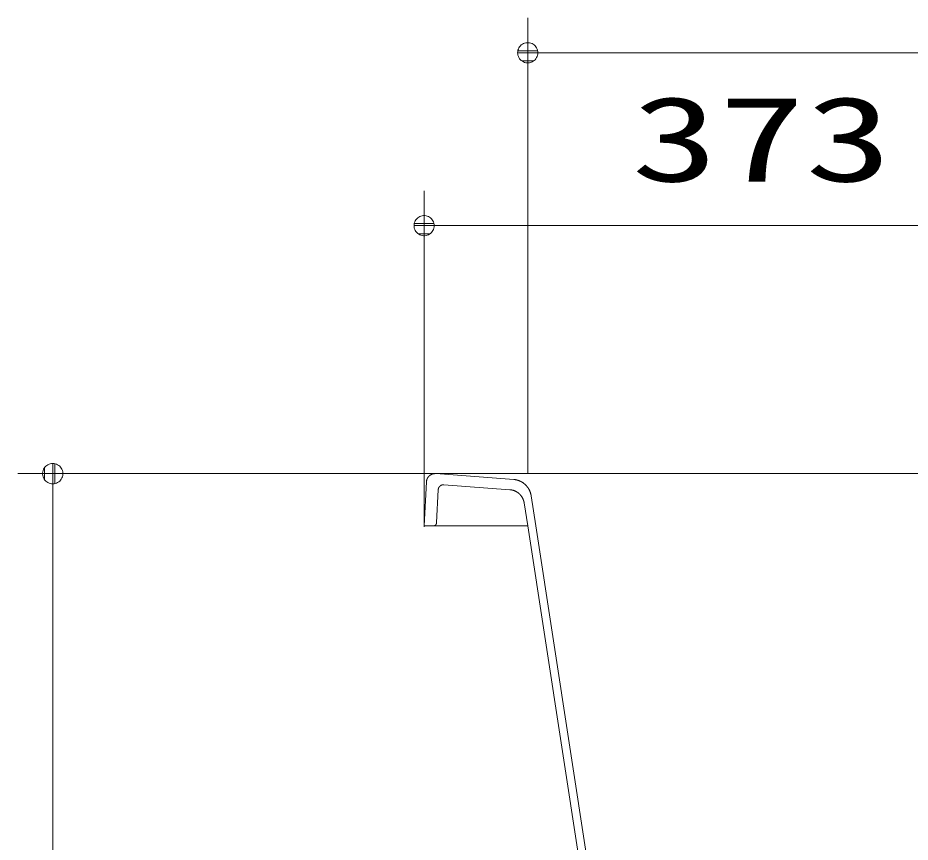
# Model space of a CAD drawing. Units: millimetres on the paper, scale 1:20. Extents: x -305 to 305, y -152 to 152.
# Drawn here: x -247.41 to -221.84, y -35.26 to -11.65 of the extents above; entities that cross this region are included whole.
import ezdxf
from ezdxf.enums import TextEntityAlignment as Align

# ---------------------------------------------------------------- set-up
doc = ezdxf.new("R2010")
doc.units = ezdxf.units.MM
doc.layers.add('0-1_0', color=7, linetype='Continuous', lineweight=9)
doc.layers.add('0-6_S1', color=7, linetype='Continuous', lineweight=9)
doc.styles.add('ＭＳ ゴシック', font='')
doc.styles.get('ＭＳ ゴシック').set_extended_font_data('MS Gothic')

# ---------------------------------------------------------------- blocks, each defined once
blk = doc.blocks.new('_DOTSMALL')
at = {"layer": '0-1_0'}
for p, q in [((0.0746, 0.1), (-0.0746, 0.1)), ((0.1223, -0.0248), (-0.1223, -0.0248))]:
    blk.add_line(p, q, dxfattribs=at)
for points in [[(0.125, 0), (0.124, 0.0157), (0.1211, 0.0311), (0.1162, 0.046), (0.1095, 0.0602), (0.1011, 0.0735), (0.0911, 0.0856), (0.0797, 0.0963), (0.067, 0.1055), (0.0532, 0.1131), (0.0386, 0.1189), (0.0234, 0.1228), (0.0078, 0.1248), (-0.0078, 0.1248), (-0.0234, 0.1228), (-0.0386, 0.1189), (-0.0532, 0.1131), (-0.067, 0.1055), (-0.0797, 0.0963), (-0.0911, 0.0856), (-0.1011, 0.0735), (-0.1095, 0.0602), (-0.1162, 0.046), (-0.1211, 0.0311), (-0.124, 0.0157), (-0.125, 0), (0, 0)], [(-0.125, 0), (-0.124, -0.0157), (-0.1211, -0.0311), (-0.1162, -0.046), (-0.1095, -0.0602), (-0.1011, -0.0735), (-0.0911, -0.0856), (-0.0797, -0.0963), (-0.067, -0.1055), (-0.0532, -0.1131), (-0.0386, -0.1189), (-0.0234, -0.1228), (-0.0078, -0.1248), (0.0078, -0.1248), (0.0234, -0.1228), (0.0386, -0.1189), (0.0532, -0.1131), (0.067, -0.1055), (0.0797, -0.0963), (0.0911, -0.0856), (0.1011, -0.0735), (0.1095, -0.0602), (0.1162, -0.046), (0.1211, -0.0311), (0.124, -0.0157), (0.125, 0), (0, 0)]]:
    blk.add_lwpolyline(points, close=True, dxfattribs=at)

msp = doc.modelspace()

# ---------------------------------------------------------------- linework, layer by layer
at = {"layer": '0-6_S1'}
for p, q in [((-232.798, -24.705), (-232.798, -11.653)), ((-232.798, -12.653), (-202.23, -12.653)), ((-235.768, -26.231), (-235.768, -16.603)), ((-235.768, -17.603), (-217.118, -17.603)), ((-235.444, -24.705), (-247.411, -24.705)), ((-246.411, -49.905), (-246.411, -24.705)), ((-196.524, -24.705), (-235.45, -24.705)), ((-233.201, -24.872), (-235.432, -24.705)), ((-235.702, -24.942), (-235.768, -26.204)), ((-235.205, -25.023), (-235.199, -25.023)), ((-233.311, -25.165), (-235.199, -25.023)), ((-235.363, -25.166), (-235.413, -26.109)), ((-232.901, -25.545), (-232.798, -26.204)), ((-232.7, -25.337), (-232.567, -26.204)), ((-235.768, -26.204), (-232.798, -26.204)), ((-232.798, -26.204), (-229.868, -45.233)), ((-232.567, -26.204), (-229.642, -45.198))]:
    msp.add_line(p, q, dxfattribs=at)
for points in [[(-235.702, -24.942), (-235.702, -24.938), (-235.702, -24.934), (-235.701, -24.93), (-235.701, -24.927), (-235.7, -24.923), (-235.7, -24.919), (-235.699, -24.915), (-235.699, -24.911), (-235.698, -24.907), (-235.697, -24.903), (-235.696, -24.899), (-235.695, -24.895), (-235.694, -24.892), (-235.693, -24.888), (-235.692, -24.884), (-235.691, -24.88), (-235.69, -24.877), (-235.689, -24.873), (-235.687, -24.869), (-235.686, -24.865), (-235.684, -24.862), (-235.683, -24.858), (-235.681, -24.854), (-235.68, -24.851), (-235.678, -24.847), (-235.676, -24.844), (-235.674, -24.84), (-235.673, -24.837), (-235.671, -24.833), (-235.669, -24.83), (-235.667, -24.827), (-235.665, -24.823), (-235.663, -24.82), (-235.66, -24.817), (-235.658, -24.813), (-235.656, -24.81), (-235.654, -24.807), (-235.651, -24.804), (-235.649, -24.801)], [(-235.649, -24.801), (-235.646, -24.798), (-235.644, -24.795), (-235.641, -24.792), (-235.639, -24.789), (-235.636, -24.786), (-235.633, -24.783), (-235.631, -24.78), (-235.628, -24.777), (-235.625, -24.774), (-235.622, -24.772), (-235.619, -24.769), (-235.616, -24.766), (-235.613, -24.764), (-235.61, -24.761), (-235.607, -24.759), (-235.604, -24.756), (-235.601, -24.754), (-235.598, -24.752), (-235.594, -24.75), (-235.591, -24.747), (-235.588, -24.745), (-235.585, -24.743), (-235.581, -24.741), (-235.578, -24.739), (-235.574, -24.737), (-235.571, -24.735), (-235.568, -24.733), (-235.564, -24.731), (-235.56, -24.73), (-235.557, -24.728), (-235.553, -24.726), (-235.55, -24.725), (-235.546, -24.723), (-235.542, -24.722), (-235.539, -24.72), (-235.535, -24.719), (-235.531, -24.718), (-235.528, -24.717), (-235.524, -24.715)], [(-235.524, -24.715), (-235.52, -24.714), (-235.516, -24.713), (-235.512, -24.712), (-235.509, -24.711), (-235.505, -24.711), (-235.501, -24.71), (-235.497, -24.709), (-235.493, -24.708), (-235.489, -24.708), (-235.485, -24.707), (-235.481, -24.707), (-235.477, -24.706), (-235.474, -24.706), (-235.47, -24.705), (-235.466, -24.705), (-235.462, -24.705), (-235.458, -24.705), (-235.454, -24.705), (-235.45, -24.705), (-235.446, -24.705), (-235.442, -24.705), (-235.438, -24.705)], [(-235.331, -25.081), (-235.33, -25.079), (-235.328, -25.077), (-235.327, -25.075), (-235.325, -25.074), (-235.324, -25.072), (-235.322, -25.07), (-235.32, -25.068), (-235.319, -25.067), (-235.317, -25.065), (-235.315, -25.063), (-235.314, -25.062), (-235.312, -25.06), (-235.31, -25.059), (-235.308, -25.057), (-235.306, -25.056), (-235.305, -25.054), (-235.303, -25.053), (-235.301, -25.051), (-235.299, -25.05), (-235.297, -25.048), (-235.295, -25.047), (-235.293, -25.046), (-235.291, -25.045), (-235.289, -25.043), (-235.287, -25.042), (-235.285, -25.041), (-235.283, -25.04), (-235.281, -25.039), (-235.278, -25.038), (-235.276, -25.037), (-235.274, -25.036), (-235.272, -25.035), (-235.27, -25.034), (-235.268, -25.033), (-235.265, -25.032), (-235.263, -25.031), (-235.261, -25.03), (-235.259, -25.03), (-235.256, -25.029)], [(-235.256, -25.029), (-235.254, -25.028), (-235.252, -25.028), (-235.25, -25.027), (-235.247, -25.026), (-235.245, -25.026), (-235.243, -25.025), (-235.24, -25.025), (-235.238, -25.025), (-235.236, -25.024), (-235.233, -25.024), (-235.231, -25.023), (-235.229, -25.023), (-235.226, -25.023), (-235.224, -25.023), (-235.221, -25.023), (-235.219, -25.023), (-235.217, -25.022), (-235.214, -25.022), (-235.212, -25.022), (-235.21, -25.022), (-235.207, -25.023), (-235.205, -25.023)], [(-233.201, -24.872), (-233.194, -24.872), (-233.187, -24.873), (-233.179, -24.874), (-233.172, -24.875), (-233.165, -24.876), (-233.158, -24.877), (-233.15, -24.878), (-233.143, -24.88), (-233.136, -24.881), (-233.129, -24.883), (-233.121, -24.884), (-233.114, -24.886), (-233.107, -24.888), (-233.1, -24.89), (-233.093, -24.892), (-233.086, -24.894), (-233.079, -24.896), (-233.072, -24.898), (-233.065, -24.9), (-233.058, -24.903), (-233.051, -24.906), (-233.044, -24.908), (-233.037, -24.911), (-233.03, -24.914), (-233.024, -24.917), (-233.017, -24.92), (-233.01, -24.923), (-233.004, -24.926), (-232.997, -24.929), (-232.99, -24.933), (-232.984, -24.936), (-232.977, -24.94), (-232.971, -24.943), (-232.965, -24.947), (-232.958, -24.951), (-232.952, -24.955), (-232.946, -24.959), (-232.94, -24.963), (-232.934, -24.967)], [(-232.934, -24.967), (-232.928, -24.971), (-232.922, -24.976), (-232.916, -24.98), (-232.91, -24.984), (-232.904, -24.989), (-232.898, -24.994), (-232.893, -24.998), (-232.887, -25.003), (-232.881, -25.008), (-232.876, -25.013), (-232.871, -25.018), (-232.865, -25.023), (-232.86, -25.028), (-232.855, -25.033), (-232.849, -25.038), (-232.844, -25.044), (-232.839, -25.049), (-232.834, -25.055), (-232.83, -25.06), (-232.825, -25.066), (-232.82, -25.071), (-232.815, -25.077), (-232.811, -25.083), (-232.806, -25.089), (-232.802, -25.095), (-232.798, -25.101), (-232.793, -25.107), (-232.789, -25.113), (-232.785, -25.119), (-232.781, -25.125), (-232.777, -25.131), (-232.773, -25.137), (-232.769, -25.144), (-232.766, -25.15), (-232.762, -25.157), (-232.759, -25.163), (-232.755, -25.17), (-232.752, -25.176), (-232.749, -25.183)], [(-235.363, -25.166), (-235.363, -25.164), (-235.363, -25.162), (-235.362, -25.159), (-235.362, -25.157), (-235.362, -25.155), (-235.362, -25.152), (-235.361, -25.15), (-235.361, -25.147), (-235.36, -25.145), (-235.36, -25.143), (-235.359, -25.14), (-235.359, -25.138), (-235.358, -25.136), (-235.358, -25.134), (-235.357, -25.131), (-235.356, -25.129), (-235.356, -25.127), (-235.355, -25.124), (-235.354, -25.122), (-235.353, -25.12), (-235.353, -25.118), (-235.352, -25.116), (-235.351, -25.113), (-235.35, -25.111), (-235.349, -25.109), (-235.348, -25.107), (-235.347, -25.105), (-235.346, -25.103), (-235.344, -25.101), (-235.343, -25.099), (-235.342, -25.096), (-235.341, -25.094), (-235.34, -25.092), (-235.338, -25.09), (-235.337, -25.088), (-235.336, -25.087), (-235.334, -25.085), (-235.333, -25.083), (-235.331, -25.081)], [(-233.311, -25.165), (-233.305, -25.166), (-233.299, -25.166), (-233.293, -25.167), (-233.287, -25.168), (-233.281, -25.168), (-233.275, -25.169), (-233.269, -25.17), (-233.263, -25.171), (-233.257, -25.172), (-233.252, -25.174), (-233.246, -25.175), (-233.24, -25.176), (-233.234, -25.178), (-233.228, -25.179), (-233.222, -25.181), (-233.216, -25.183), (-233.211, -25.184), (-233.205, -25.186), (-233.199, -25.188), (-233.193, -25.19), (-233.188, -25.192), (-233.182, -25.194), (-233.176, -25.197), (-233.171, -25.199), (-233.165, -25.201), (-233.16, -25.204), (-233.154, -25.206), (-233.149, -25.209), (-233.143, -25.212), (-233.138, -25.214), (-233.133, -25.217), (-233.127, -25.22), (-233.122, -25.223), (-233.117, -25.226), (-233.112, -25.229), (-233.107, -25.232), (-233.102, -25.236), (-233.096, -25.239), (-233.091, -25.242)], [(-233.091, -25.242), (-233.086, -25.246), (-233.082, -25.249), (-233.077, -25.253), (-233.072, -25.257), (-233.067, -25.26), (-233.062, -25.264), (-233.058, -25.268), (-233.053, -25.272), (-233.049, -25.276), (-233.044, -25.28), (-233.04, -25.284), (-233.035, -25.288), (-233.031, -25.292), (-233.027, -25.297), (-233.022, -25.301), (-233.018, -25.305), (-233.014, -25.31), (-233.01, -25.314), (-233.006, -25.319), (-233.002, -25.323), (-232.998, -25.328), (-232.995, -25.333), (-232.991, -25.338), (-232.987, -25.342), (-232.984, -25.347), (-232.98, -25.352), (-232.977, -25.357), (-232.973, -25.362), (-232.97, -25.367), (-232.966, -25.372), (-232.963, -25.377), (-232.96, -25.382), (-232.957, -25.388), (-232.954, -25.393), (-232.951, -25.398), (-232.948, -25.403), (-232.945, -25.409), (-232.943, -25.414), (-232.94, -25.42)], [(-232.749, -25.183), (-232.745, -25.189), (-232.742, -25.196), (-232.739, -25.203), (-232.736, -25.21), (-232.734, -25.216), (-232.731, -25.223), (-232.728, -25.23), (-232.726, -25.237), (-232.723, -25.244), (-232.721, -25.251), (-232.719, -25.258), (-232.717, -25.265), (-232.715, -25.272), (-232.713, -25.279), (-232.711, -25.286), (-232.709, -25.294), (-232.707, -25.301), (-232.706, -25.308), (-232.704, -25.315), (-232.703, -25.322), (-232.701, -25.33), (-232.7, -25.337)], [(-232.94, -25.42), (-232.937, -25.425), (-232.935, -25.431), (-232.933, -25.436), (-232.93, -25.442), (-232.928, -25.447), (-232.926, -25.453), (-232.924, -25.459), (-232.921, -25.464), (-232.919, -25.47), (-232.918, -25.476), (-232.916, -25.481), (-232.914, -25.487), (-232.912, -25.493), (-232.911, -25.499), (-232.909, -25.505), (-232.908, -25.511), (-232.906, -25.517), (-232.905, -25.522), (-232.904, -25.528), (-232.903, -25.534), (-232.902, -25.54), (-232.901, -25.546)], [(-235.478, -26.199), (-235.48, -26.2), (-235.481, -26.2), (-235.483, -26.201), (-235.484, -26.201), (-235.486, -26.202), (-235.487, -26.202), (-235.489, -26.202), (-235.49, -26.203), (-235.492, -26.203), (-235.493, -26.203), (-235.495, -26.203), (-235.496, -26.204), (-235.498, -26.204), (-235.499, -26.204), (-235.501, -26.204), (-235.502, -26.204), (-235.504, -26.204), (-235.505, -26.204), (-235.507, -26.205), (-235.508, -26.205), (-235.51, -26.205), (-235.511, -26.205), (-235.511, -26.205)], [(-235.431, -26.165), (-235.432, -26.166), (-235.433, -26.168), (-235.434, -26.169), (-235.434, -26.17), (-235.435, -26.171), (-235.436, -26.172), (-235.438, -26.173), (-235.439, -26.174), (-235.44, -26.176), (-235.441, -26.177), (-235.442, -26.178), (-235.443, -26.179), (-235.444, -26.18), (-235.445, -26.181), (-235.446, -26.182), (-235.448, -26.183), (-235.449, -26.184), (-235.45, -26.185), (-235.451, -26.186), (-235.452, -26.186), (-235.454, -26.187), (-235.455, -26.188), (-235.456, -26.189), (-235.458, -26.19), (-235.459, -26.191), (-235.46, -26.191), (-235.462, -26.192), (-235.463, -26.193), (-235.464, -26.194), (-235.466, -26.194), (-235.467, -26.195), (-235.468, -26.196), (-235.47, -26.196), (-235.471, -26.197), (-235.473, -26.197), (-235.474, -26.198), (-235.475, -26.198), (-235.477, -26.199), (-235.478, -26.199)], [(-235.413, -26.109), (-235.413, -26.111), (-235.413, -26.112), (-235.413, -26.114), (-235.413, -26.115), (-235.413, -26.117), (-235.413, -26.118), (-235.414, -26.12), (-235.414, -26.121), (-235.414, -26.123), (-235.414, -26.124), (-235.414, -26.126), (-235.415, -26.127), (-235.415, -26.129), (-235.415, -26.13), (-235.416, -26.132), (-235.416, -26.133), (-235.416, -26.135), (-235.417, -26.136), (-235.417, -26.138), (-235.418, -26.139), (-235.418, -26.141), (-235.419, -26.142), (-235.419, -26.144), (-235.42, -26.145), (-235.42, -26.146), (-235.421, -26.148), (-235.422, -26.149), (-235.422, -26.151), (-235.423, -26.152), (-235.424, -26.153), (-235.424, -26.155), (-235.425, -26.156), (-235.426, -26.157), (-235.427, -26.159), (-235.427, -26.16), (-235.428, -26.161), (-235.429, -26.163), (-235.43, -26.164), (-235.431, -26.165)]]:
    msp.add_lwpolyline(points, dxfattribs=at)

# ---------------------------------------------------------------- block references
at = {"layer": '0-6_S1', "xscale": 2.32, "yscale": 2.32}
for p, rotation in [((-232.798, -12.653), 180), ((-235.768, -17.603), 180), ((-246.411, -24.705), 90)]:
    msp.add_blockref('_DOTSMALL', p, dxfattribs=dict(at, rotation=rotation))

# ---------------------------------------------------------------- texts
at = {"layer": '0-6_S1', "style": 'ＭＳ ゴシック', "width": 1.5}
msp.add_text('373', height=2.441, dxfattribs=at).set_placement((-229.829, -17.073), align=Align.BOTTOM_LEFT)

doc.saveas('drawing.dxf')
